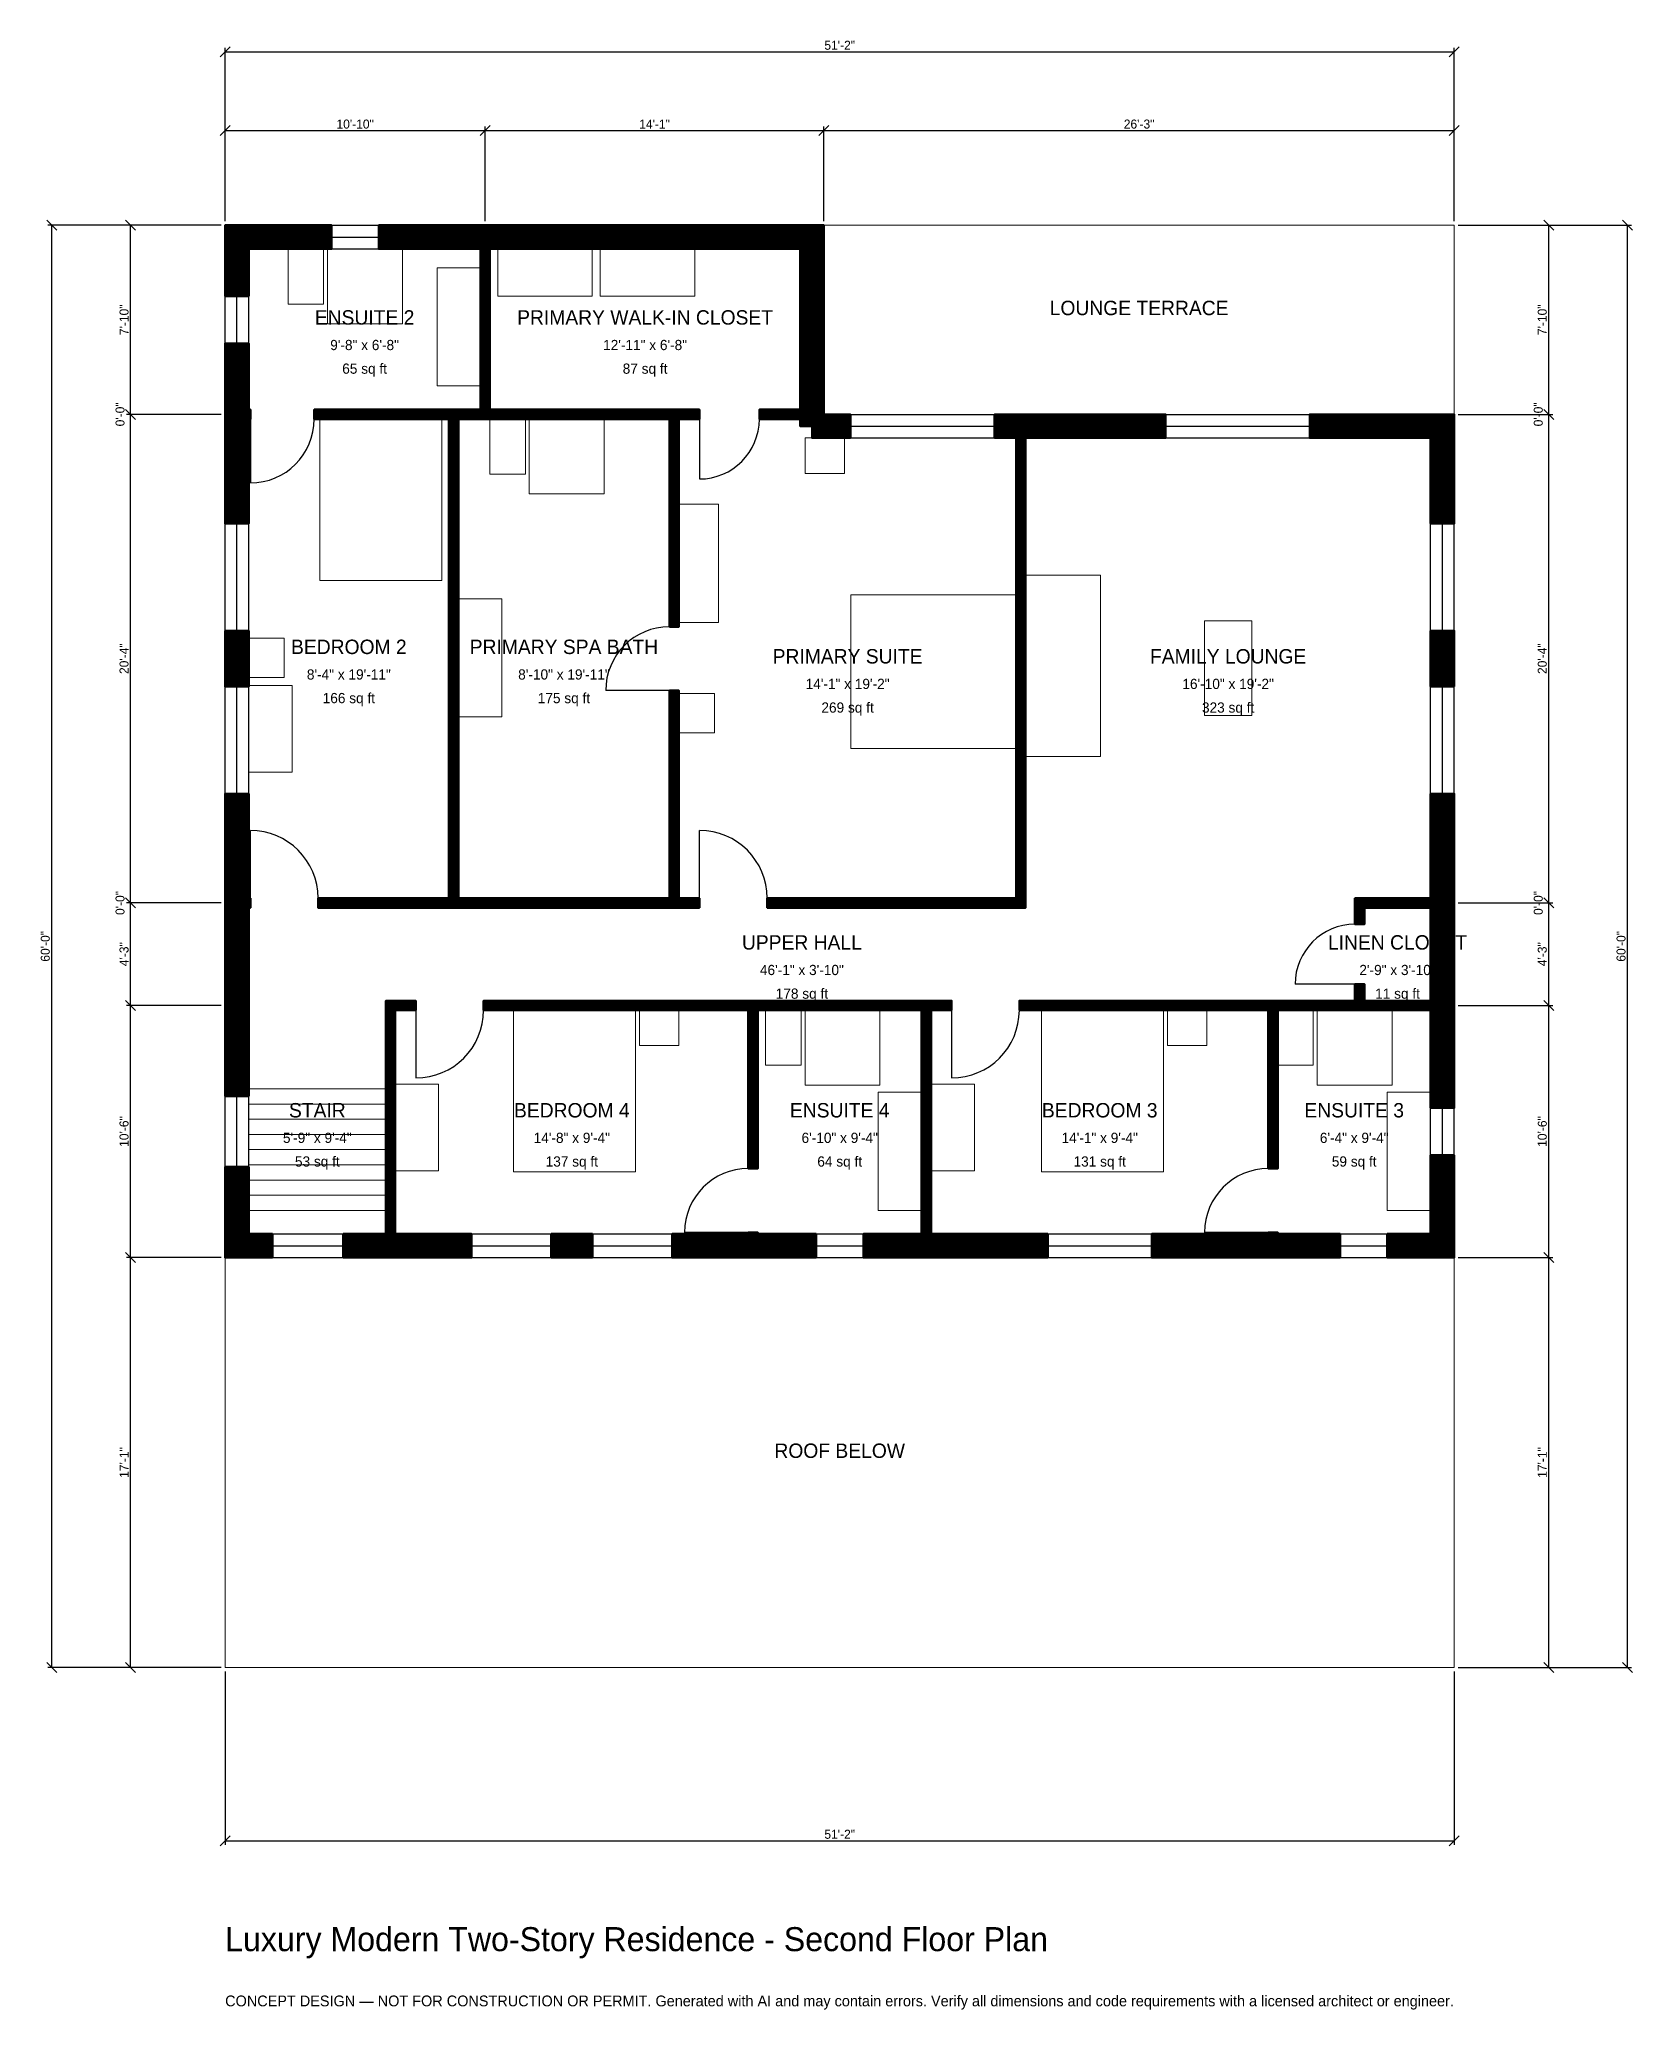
# Model space of a CAD drawing. Header units: inches. Extents: x -93 to 703, y -171 to 813.
import ezdxf
from ezdxf.enums import TextEntityAlignment as Align

# ---------------------------------------------------------------- set-up
doc = ezdxf.new("R2010")
doc.units = ezdxf.units.IN
doc.header["$MEASUREMENT"] = 0
doc.linetypes.add('DASHED', pattern=[0.6, 0.5, -0.1])
for name, color, linetype, lineweight in [('A-ANNO-DIMS', 1, 'Continuous', 13), ('A-ANNO-TEXT', 7, 'Continuous', 18), ('A-AREA-IDEN', 7, 'Continuous', 18), ('A-DOOR', 2, 'Continuous', 25), ('A-FLOR-FIXT', 9, 'Continuous', 13), ('A-FLOR-STRS', 3, 'Continuous', 18), ('A-FURN', 9, 'Continuous', 13), ('A-GLAZ', 4, 'Continuous', 25), ('A-SITE-PAVE', 8, 'Continuous', 13), ('A-WALL', 7, 'Continuous', 50), ('A-WALL-PATT', 8, 'Continuous', 13)]:
    doc.layers.add(name, color=color, linetype=linetype, lineweight=lineweight)
doc.dimstyles.new('PLAN', dxfattribs={"dimtxt": 4.5, "dimasz": 3, "dimexe": 2, "dimexo": 2, "dimgap": 1, "dimtad": 1, "dimdec": 0, "dimlunit": 4, "dimtsz": 2.5, "dimcen": 2.5, "dimclrd": 1, "dimclre": 1, "dimazin": 3, "dimtfac": 1, "dimtmove": 0, "dimatfit": 3})

msp = doc.modelspace()

# ---------------------------------------------------------------- hatches: boundary and pattern name
at = {"layer": 'A-WALL-PATT'}
h = msp.add_hatch(dxfattribs=at)
h.set_pattern_fill('ANSI31', color=8, scale=0.8)
h.paths.add_polyline_path([(261.4173, 204.7244), (261.4173, 204.7244), (257.874, 204.7244), (223.294, 204.7244), (223.294, 216.5354), (257.874, 216.5354), (261.4173, 216.5354), (261.4173, 217.3228), (266.1417, 217.3228), (266.1417, 216.5354), (269.685, 216.5354), (295.2756, 216.5354), (295.2756, 204.7244), (269.685, 204.7244), (266.1417, 204.7244), (266.1417, 204.7244), (261.4173, 204.7244)])
h.paths.add_polyline_path([(162.9265, 204.7244), (162.9265, 216.5354), (183.5302, 216.5354), (183.5302, 204.7244), (162.9265, 204.7244)])
h.paths.add_polyline_path([(88.5827, 204.7244), (85.0394, 204.7244), (85.0394, 204.7244), (80.315, 204.7244), (80.315, 204.7244), (76.7717, 204.7244), (59.0551, 204.7244), (59.0551, 216.5354), (76.7717, 216.5354), (80.315, 216.5354), (80.315, 328.3465), (80.315, 333.0709), (85.0394, 333.0709), (95.2756, 333.0709), (95.2756, 328.3465), (85.0394, 328.3465), (85.0394, 216.5354), (88.5827, 216.5354), (123.1627, 216.5354), (123.1627, 204.7244), (88.5827, 204.7244)])
h.paths.add_polyline_path([(11.811, 204.7244), (11.811, 204.7244), (0, 204.7244), (0, 204.7244), (0, 204.7244), (0, 216.5354), (0, 216.5354), (0, 250), (11.811, 250), (11.811, 216.5354), (23.622, 216.5354), (23.622, 204.7244), (11.811, 204.7244)])
h.paths.add_polyline_path([(0, 324.8031), (0, 336.6142), (0, 375.9843), (0, 379.5276), (0, 379.5276), (0, 384.252), (0, 384.252), (0, 387.7953), (0, 436.4829), (11.811, 436.4829), (11.811, 387.7953), (11.811, 384.252), (12.5984, 384.252), (12.5984, 379.5276), (11.811, 379.5276), (11.811, 375.9843), (11.811, 336.6142), (11.811, 324.8031), (11.811, 285.4331), (0, 285.4331), (0, 324.8031)])
h.paths.add_polyline_path([(0, 517.8478), (11.811, 517.8478), (11.811, 490.0262), (0, 490.0262), (0, 517.8478)])
h.paths.add_polyline_path([(0, 620.0787), (0, 623.622), (0, 623.622), (0, 628.3465), (0, 628.3465), (0, 631.8898), (0, 661.4173), (11.811, 661.4173), (11.811, 631.8898), (11.811, 628.3465), (12.5984, 628.3465), (12.5984, 623.622), (11.811, 623.622), (11.811, 620.0787), (11.811, 571.3911), (0, 571.3911), (0, 620.0787)])
h.paths.add_polyline_path([(0, 708.6614), (0, 708.6614), (0, 720.4724), (0, 720.4724), (0, 720.4725), (11.811, 720.4725), (11.811, 720.4724), (53.1496, 720.4724), (53.1496, 708.6614), (11.811, 708.6614), (11.811, 685.0394), (0, 685.0394), (0, 708.6614)])
h.paths.add_polyline_path([(124.0157, 720.4724), (127.5591, 720.4724), (127.5591, 720.4725), (132.2835, 720.4725), (132.2835, 720.4724), (135.8268, 720.4724), (287.4016, 720.4724), (287.4016, 720.4725), (299.2126, 720.4725), (299.2126, 720.4724), (299.2126, 720.4724), (299.2126, 708.6614), (299.2126, 708.6614), (299.2126, 628.3465), (299.2126, 628.3465), (299.2126, 625.9843), (301.5748, 625.9843), (301.5748, 625.9843), (312.4016, 625.9843), (312.4016, 614.1732), (293.3071, 614.1732), (293.3071, 620.0787), (287.4016, 620.0787), (287.4016, 623.622), (266.9291, 623.622), (266.9291, 628.3465), (287.4016, 628.3465), (287.4016, 708.6614), (135.8268, 708.6614), (132.2835, 708.6614), (132.2835, 628.3465), (222.0472, 628.3465), (222.0472, 628.3465), (226.7717, 628.3465), (237.0079, 628.3465), (237.0079, 623.622), (226.7717, 623.622), (226.7717, 519.8819), (222.0472, 519.8819), (222.0472, 623.622), (132.2835, 623.622), (127.5591, 623.622), (116.5354, 623.622), (116.5354, 384.252), (222.0472, 384.252), (222.0472, 487.9921), (226.7717, 487.9921), (226.7717, 384.252), (237.0079, 384.252), (237.0079, 379.5276), (226.7717, 379.5276), (226.7717, 379.5276), (222.0472, 379.5276), (222.0472, 379.5276), (116.5354, 379.5276), (116.5354, 379.5276), (111.811, 379.5276), (111.811, 379.5276), (46.4567, 379.5276), (46.4567, 384.252), (111.811, 384.252), (111.811, 623.622), (44.4882, 623.622), (44.4882, 628.3465), (111.811, 628.3465), (116.5354, 628.3465), (127.5591, 628.3465), (127.5591, 708.6614), (124.0157, 708.6614), (76.7717, 708.6614), (76.7717, 720.4724), (124.0157, 720.4724)])
h.paths.add_polyline_path([(391.7323, 625.9843), (395.2756, 625.9843), (395.2756, 625.9843), (400, 625.9843), (400, 625.9843), (403.5433, 625.9843), (469.8819, 625.9843), (469.8819, 614.1732), (403.5433, 614.1732), (400, 614.1732), (400, 384.252), (400, 379.5276), (400, 379.5276), (395.2756, 379.5276), (395.2756, 379.5276), (270.8661, 379.5276), (270.8661, 384.252), (395.2756, 384.252), (395.2756, 614.1732), (391.7323, 614.1732), (384.4488, 614.1732), (384.4488, 625.9843), (391.7323, 625.9843)])
h.paths.add_polyline_path([(602.3622, 625.9843), (602.3622, 625.9843), (614.1732, 625.9843), (614.1732, 625.9843), (614.1733, 625.9843), (614.1733, 614.1732), (614.1732, 614.1732), (614.1732, 571.3911), (602.3622, 571.3911), (602.3622, 614.1732), (541.9291, 614.1732), (541.9291, 625.9843), (602.3622, 625.9843)])
h.paths.add_polyline_path([(614.1732, 490.0262), (602.3622, 490.0262), (602.3622, 517.8478), (614.1732, 517.8478), (614.1732, 490.0262)])
h.paths.add_polyline_path([(614.1732, 387.7953), (614.1732, 384.252), (614.1733, 384.252), (614.1733, 379.5276), (614.1732, 379.5276), (614.1732, 375.9843), (614.1732, 336.6142), (614.1732, 336.6142), (614.1732, 333.0709), (614.1733, 333.0709), (614.1733, 328.3465), (614.1732, 328.3465), (614.1732, 279.5276), (602.3622, 279.5276), (602.3622, 324.8031), (602.3622, 324.8031), (602.3622, 328.3465), (569.2913, 328.3465), (564.5669, 328.3465), (525.9843, 328.3465), (525.9843, 249.2126), (521.2598, 249.2126), (521.2598, 328.3465), (396.8504, 328.3465), (396.8504, 333.0709), (521.2598, 333.0709), (525.9843, 333.0709), (564.5669, 333.0709), (564.5669, 341.3386), (569.2913, 341.3386), (569.2913, 333.0709), (602.3622, 333.0709), (602.3622, 375.9843), (602.3622, 379.5276), (569.2913, 379.5276), (569.2913, 371.2598), (564.5669, 371.2598), (564.5669, 379.5276), (564.5669, 384.252), (569.2913, 384.252), (602.3622, 384.252), (602.3622, 387.7953), (602.3622, 436.4829), (614.1732, 436.4829), (614.1732, 387.7953)])
h.paths.add_polyline_path([(614.1732, 216.5354), (614.1733, 216.5354), (614.1733, 204.7244), (614.1732, 204.7244), (614.1732, 204.7244), (602.3622, 204.7244), (602.3622, 204.7244), (580.7087, 204.7244), (580.7087, 216.5354), (602.3622, 216.5354), (602.3622, 255.9055), (614.1732, 255.9055), (614.1732, 216.5354)])
h.paths.add_polyline_path([(529.5276, 204.7244), (525.9843, 204.7244), (525.9843, 204.7244), (521.2598, 204.7244), (521.2598, 204.7244), (517.7165, 204.7244), (462.9921, 204.7244), (462.9921, 216.5354), (517.7165, 216.5354), (521.2598, 216.5354), (521.2598, 217.3228), (525.9843, 217.3228), (525.9843, 216.5354), (529.5276, 216.5354), (557.0866, 216.5354), (557.0866, 204.7244), (529.5276, 204.7244)])
h.paths.add_polyline_path([(356.2992, 204.7244), (352.7559, 204.7244), (352.7559, 204.7244), (348.0315, 204.7244), (348.0315, 204.7244), (344.4882, 204.7244), (318.8976, 204.7244), (318.8976, 216.5354), (344.4882, 216.5354), (348.0315, 216.5354), (348.0315, 328.3465), (266.1417, 328.3465), (266.1417, 249.2126), (261.4173, 249.2126), (261.4173, 328.3465), (129.1339, 328.3465), (129.1339, 333.0709), (261.4173, 333.0709), (261.4173, 333.0709), (266.1417, 333.0709), (348.0315, 333.0709), (352.7559, 333.0709), (362.9921, 333.0709), (362.9921, 328.3465), (352.7559, 328.3465), (352.7559, 216.5354), (356.2992, 216.5354), (411.0236, 216.5354), (411.0236, 204.7244), (356.2992, 204.7244)])

# ---------------------------------------------------------------- linework, layer by layer
at = {"layer": 'A-DOOR'}
for p, q in [((12.5984, 623.622), (12.5984, 591.7323)), ((237.0079, 623.622), (237.0079, 593.7008)), ((222.0472, 487.9921), (190.1575, 487.9921)), ((12.5984, 384.252), (12.5984, 418.1102)), ((237.0079, 384.252), (237.0079, 418.1102)), ((564.5669, 341.3386), (534.6457, 341.3386)), ((95.2756, 328.3465), (95.2756, 294.4882)), ((362.9921, 328.3465), (362.9921, 294.4882)), ((261.4173, 217.3228), (229.5276, 217.3228)), ((521.2598, 217.3228), (489.3701, 217.3228))]:
    msp.add_line(p, q, dxfattribs=at)
for centre, radius, start, end in [((12.5984, 623.622), 31.8898, 270, 360), ((237.0079, 623.622), 29.9213, 270, 360), ((222.0472, 487.9921), 31.8898, 90, 180), ((12.5984, 384.252), 33.8583, 0, 90), ((237.0079, 384.252), 33.8583, 0, 90), ((564.5669, 341.3386), 29.9213, 90, 180), ((95.2756, 328.3465), 33.8583, 270, 360), ((362.9921, 328.3465), 33.8583, 270, 360), ((261.4173, 217.3228), 31.8898, 90, 180), ((521.2598, 217.3228), 31.8898, 90, 180)]:
    msp.add_arc(centre, radius, start, end, dxfattribs=at)
at = {"layer": 'A-FLOR-FIXT'}
for points in [[(31.4961, 681.1024), (49.2126, 681.1024), (49.2126, 708.6614), (31.4961, 708.6614)], [(51.1811, 671.2598), (88.5827, 671.2598), (88.5827, 708.6614), (51.1811, 708.6614)], [(105.9055, 640.1575), (127.5591, 640.1575), (127.5591, 699.2126), (105.9055, 699.2126)], [(132.2835, 596.063), (150, 596.063), (150, 623.622), (132.2835, 623.622)], [(151.9685, 586.2205), (189.3701, 586.2205), (189.3701, 623.622), (151.9685, 623.622)], [(116.5354, 474.8031), (138.189, 474.8031), (138.189, 533.8583), (116.5354, 533.8583)], [(270.0787, 300.7874), (287.7953, 300.7874), (287.7953, 328.3465), (270.0787, 328.3465)], [(289.7638, 290.9449), (327.1654, 290.9449), (327.1654, 328.3465), (289.7638, 328.3465)], [(525.9843, 300.7874), (543.7008, 300.7874), (543.7008, 328.3465), (525.9843, 328.3465)], [(545.6693, 290.9449), (583.0709, 290.9449), (583.0709, 328.3465), (545.6693, 328.3465)], [(326.378, 228.3465), (348.0315, 228.3465), (348.0315, 287.4016), (326.378, 287.4016)], [(580.7087, 228.3465), (602.3622, 228.3465), (602.3622, 287.4016), (580.7087, 287.4016)]]:
    msp.add_lwpolyline(points, close=True, dxfattribs=at)
at = {"layer": 'A-FLOR-STRS'}
for p, q in [((11.811, 288.9764), (80.315, 288.9764)), ((11.811, 281.3976), (80.315, 281.3976)), ((11.811, 273.8189), (80.315, 273.8189)), ((11.811, 266.2402), (80.315, 266.2402)), ((11.811, 258.6614), (80.315, 258.6614)), ((11.811, 251.0827), (80.315, 251.0827)), ((11.811, 243.5039), (80.315, 243.5039)), ((11.811, 235.9252), (80.315, 235.9252)), ((11.811, 228.3465), (80.315, 228.3465))]:
    msp.add_line(p, q, dxfattribs=at)
at = {"layer": 'A-FURN'}
for points in [[(136.2205, 685.0394), (183.4646, 685.0394), (183.4646, 708.6614), (136.2205, 708.6614)], [(187.4016, 685.0394), (234.6457, 685.0394), (234.6457, 708.6614), (187.4016, 708.6614)], [(47.2441, 542.9134), (108.2677, 542.9134), (108.2677, 623.622), (47.2441, 623.622)], [(289.7638, 596.4567), (309.4488, 596.4567), (309.4488, 614.1732), (289.7638, 614.1732)], [(226.7717, 522.0472), (246.4567, 522.0472), (246.4567, 581.1024), (226.7717, 581.1024)], [(400, 455.1181), (437.4016, 455.1181), (437.4016, 545.6693), (400, 545.6693)], [(312.5984, 459.0551), (395.2756, 459.0551), (395.2756, 535.8268), (312.5984, 535.8268)], [(489.3701, 475.5906), (512.9921, 475.5906), (512.9921, 522.8346), (489.3701, 522.8346)], [(11.811, 494.4882), (29.5276, 494.4882), (29.5276, 514.1732), (11.811, 514.1732)], [(11.811, 447.2441), (33.4646, 447.2441), (33.4646, 490.5512), (11.811, 490.5512)], [(226.7717, 466.9291), (244.4882, 466.9291), (244.4882, 486.6142), (226.7717, 486.6142)], [(144.0945, 247.6378), (205.1181, 247.6378), (205.1181, 328.3465), (144.0945, 328.3465)], [(207.0866, 310.6299), (226.7717, 310.6299), (226.7717, 328.3465), (207.0866, 328.3465)], [(407.874, 247.6378), (468.8976, 247.6378), (468.8976, 328.3465), (407.874, 328.3465)], [(470.8661, 310.6299), (490.5512, 310.6299), (490.5512, 328.3465), (470.8661, 328.3465)], [(85.0394, 248.0315), (106.6929, 248.0315), (106.6929, 291.3386), (85.0394, 291.3386)], [(352.7559, 248.0315), (374.4094, 248.0315), (374.4094, 291.3386), (352.7559, 291.3386)]]:
    msp.add_lwpolyline(points, close=True, dxfattribs=at)
at = {"layer": 'A-GLAZ'}
for p, q in [((53.1496, 720.4724), (76.7717, 720.4724)), ((53.1496, 714.5669), (76.7717, 714.5669)), ((53.1496, 708.6614), (76.7717, 708.6614)), ((0, 661.4173), (0, 685.0394)), ((5.9055, 661.4173), (5.9055, 685.0394)), ((11.811, 661.4173), (11.811, 685.0394)), ((312.4016, 625.9843), (384.4488, 625.9843)), ((312.4016, 620.0787), (384.4488, 620.0787)), ((469.8819, 625.9843), (541.9291, 625.9843)), ((469.8819, 620.0787), (541.9291, 620.0787)), ((312.4016, 614.1732), (384.4488, 614.1732)), ((469.8819, 614.1732), (541.9291, 614.1732)), ((0, 517.8478), (0, 571.3911)), ((5.9055, 517.8478), (5.9055, 571.3911)), ((11.811, 517.8478), (11.811, 571.3911)), ((602.3622, 517.8478), (602.3622, 571.3911)), ((608.2677, 517.8478), (608.2677, 571.3911)), ((614.1732, 517.8478), (614.1732, 571.3911)), ((0, 436.4829), (0, 490.0262)), ((5.9055, 436.4829), (5.9055, 490.0262)), ((11.811, 436.4829), (11.811, 490.0262)), ((602.3622, 436.4829), (602.3622, 490.0262)), ((608.2677, 436.4829), (608.2677, 490.0262)), ((614.1732, 436.4829), (614.1732, 490.0262)), ((0, 250), (0, 285.4331)), ((5.9055, 250), (5.9055, 285.4331)), ((11.811, 250), (11.811, 285.4331)), ((602.3622, 255.9055), (602.3622, 279.5276)), ((608.2677, 255.9055), (608.2677, 279.5276)), ((614.1732, 255.9055), (614.1732, 279.5276)), ((23.622, 216.5354), (59.0551, 216.5354)), ((123.1627, 216.5354), (162.9265, 216.5354)), ((183.5302, 216.5354), (223.294, 216.5354)), ((295.2756, 216.5354), (318.8976, 216.5354)), ((411.0236, 216.5354), (462.9921, 216.5354)), ((557.0866, 216.5354), (580.7087, 216.5354)), ((23.622, 210.6299), (59.0551, 210.6299)), ((123.1627, 210.6299), (162.9265, 210.6299)), ((183.5302, 210.6299), (223.294, 210.6299)), ((295.2756, 210.6299), (318.8976, 210.6299)), ((411.0236, 210.6299), (462.9921, 210.6299)), ((557.0866, 210.6299), (580.7087, 210.6299)), ((23.622, 204.7244), (59.0551, 204.7244)), ((123.1627, 204.7244), (162.9265, 204.7244)), ((183.5302, 204.7244), (223.294, 204.7244)), ((295.2756, 204.7244), (318.8976, 204.7244)), ((411.0236, 204.7244), (462.9921, 204.7244)), ((557.0866, 204.7244), (580.7087, 204.7244))]:
    msp.add_line(p, q, dxfattribs=at)
at = {"layer": 'A-SITE-PAVE', "linetype": 'DASHED'}
for points in [[(299.2126, 625.9843), (614.1732, 625.9843), (614.1732, 720.4724), (299.2126, 720.4724)], [(0, 0), (614.1732, 0), (614.1732, 204.7244), (0, 204.7244)]]:
    msp.add_lwpolyline(points, close=True, dxfattribs=at)
at = {"layer": 'A-WALL'}
for points in [[(0, 708.6614), (0, 708.6614), (0, 720.4724), (0, 720.4724), (0, 720.4725), (11.811, 720.4725), (11.811, 720.4724), (53.1496, 720.4724), (53.1496, 708.6614), (11.811, 708.6614), (11.811, 685.0394), (0, 685.0394), (0, 708.6614)], [(124.0157, 720.4724), (127.5591, 720.4724), (127.5591, 720.4725), (132.2835, 720.4725), (132.2835, 720.4724), (135.8268, 720.4724), (287.4016, 720.4724), (287.4016, 720.4725), (299.2126, 720.4725), (299.2126, 720.4724), (299.2126, 720.4724), (299.2126, 708.6614), (299.2126, 708.6614), (299.2126, 628.3465), (299.2126, 628.3465), (299.2126, 625.9843), (301.5748, 625.9843), (301.5748, 625.9843), (312.4016, 625.9843), (312.4016, 614.1732), (293.3071, 614.1732), (293.3071, 620.0787), (287.4016, 620.0787), (287.4016, 623.622), (266.9291, 623.622), (266.9291, 628.3465), (287.4016, 628.3465), (287.4016, 708.6614), (135.8268, 708.6614), (132.2835, 708.6614), (132.2835, 628.3465), (222.0472, 628.3465), (222.0472, 628.3465), (226.7717, 628.3465), (237.0079, 628.3465), (237.0079, 623.622), (226.7717, 623.622), (226.7717, 519.8819), (222.0472, 519.8819), (222.0472, 623.622), (132.2835, 623.622), (127.5591, 623.622), (116.5354, 623.622), (116.5354, 384.252), (222.0472, 384.252), (222.0472, 487.9921), (226.7717, 487.9921), (226.7717, 384.252), (237.0079, 384.252), (237.0079, 379.5276), (226.7717, 379.5276), (226.7717, 379.5276), (222.0472, 379.5276), (222.0472, 379.5276), (116.5354, 379.5276), (116.5354, 379.5276), (111.811, 379.5276), (111.811, 379.5276), (46.4567, 379.5276), (46.4567, 384.252), (111.811, 384.252), (111.811, 623.622), (44.4882, 623.622), (44.4882, 628.3465), (111.811, 628.3465), (116.5354, 628.3465), (127.5591, 628.3465), (127.5591, 708.6614), (124.0157, 708.6614), (76.7717, 708.6614), (76.7717, 720.4724), (124.0157, 720.4724)], [(0, 620.0787), (0, 623.622), (0, 623.622), (0, 628.3465), (0, 628.3465), (0, 631.8898), (0, 661.4173), (11.811, 661.4173), (11.811, 631.8898), (11.811, 628.3465), (12.5984, 628.3465), (12.5984, 623.622), (11.811, 623.622), (11.811, 620.0787), (11.811, 571.3911), (0, 571.3911), (0, 620.0787)], [(391.7323, 625.9843), (395.2756, 625.9843), (395.2756, 625.9843), (400, 625.9843), (400, 625.9843), (403.5433, 625.9843), (469.8819, 625.9843), (469.8819, 614.1732), (403.5433, 614.1732), (400, 614.1732), (400, 384.252), (400, 379.5276), (400, 379.5276), (395.2756, 379.5276), (395.2756, 379.5276), (270.8661, 379.5276), (270.8661, 384.252), (395.2756, 384.252), (395.2756, 614.1732), (391.7323, 614.1732), (384.4488, 614.1732), (384.4488, 625.9843), (391.7323, 625.9843)], [(602.3622, 625.9843), (602.3622, 625.9843), (614.1732, 625.9843), (614.1732, 625.9843), (614.1733, 625.9843), (614.1733, 614.1732), (614.1732, 614.1732), (614.1732, 571.3911), (602.3622, 571.3911), (602.3622, 614.1732), (541.9291, 614.1732), (541.9291, 625.9843), (602.3622, 625.9843)], [(0, 517.8478), (11.811, 517.8478), (11.811, 490.0262), (0, 490.0262), (0, 517.8478)], [(614.1732, 490.0262), (602.3622, 490.0262), (602.3622, 517.8478), (614.1732, 517.8478), (614.1732, 490.0262)], [(0, 324.8031), (0, 336.6142), (0, 375.9843), (0, 379.5276), (0, 379.5276), (0, 384.252), (0, 384.252), (0, 387.7953), (0, 436.4829), (11.811, 436.4829), (11.811, 387.7953), (11.811, 384.252), (12.5984, 384.252), (12.5984, 379.5276), (11.811, 379.5276), (11.811, 375.9843), (11.811, 336.6142), (11.811, 324.8031), (11.811, 285.4331), (0, 285.4331), (0, 324.8031)], [(614.1732, 387.7953), (614.1732, 384.252), (614.1733, 384.252), (614.1733, 379.5276), (614.1732, 379.5276), (614.1732, 375.9843), (614.1732, 336.6142), (614.1732, 336.6142), (614.1732, 333.0709), (614.1733, 333.0709), (614.1733, 328.3465), (614.1732, 328.3465), (614.1732, 279.5276), (602.3622, 279.5276), (602.3622, 324.8031), (602.3622, 324.8031), (602.3622, 328.3465), (569.2913, 328.3465), (564.5669, 328.3465), (525.9843, 328.3465), (525.9843, 249.2126), (521.2598, 249.2126), (521.2598, 328.3465), (396.8504, 328.3465), (396.8504, 333.0709), (521.2598, 333.0709), (525.9843, 333.0709), (564.5669, 333.0709), (564.5669, 341.3386), (569.2913, 341.3386), (569.2913, 333.0709), (602.3622, 333.0709), (602.3622, 375.9843), (602.3622, 379.5276), (569.2913, 379.5276), (569.2913, 371.2598), (564.5669, 371.2598), (564.5669, 379.5276), (564.5669, 384.252), (569.2913, 384.252), (602.3622, 384.252), (602.3622, 387.7953), (602.3622, 436.4829), (614.1732, 436.4829), (614.1732, 387.7953)], [(88.5827, 204.7244), (85.0394, 204.7244), (85.0394, 204.7244), (80.315, 204.7244), (80.315, 204.7244), (76.7717, 204.7244), (59.0551, 204.7244), (59.0551, 216.5354), (76.7717, 216.5354), (80.315, 216.5354), (80.315, 328.3465), (80.315, 333.0709), (85.0394, 333.0709), (95.2756, 333.0709), (95.2756, 328.3465), (85.0394, 328.3465), (85.0394, 216.5354), (88.5827, 216.5354), (123.1627, 216.5354), (123.1627, 204.7244), (88.5827, 204.7244)], [(356.2992, 204.7244), (352.7559, 204.7244), (352.7559, 204.7244), (348.0315, 204.7244), (348.0315, 204.7244), (344.4882, 204.7244), (318.8976, 204.7244), (318.8976, 216.5354), (344.4882, 216.5354), (348.0315, 216.5354), (348.0315, 328.3465), (266.1417, 328.3465), (266.1417, 249.2126), (261.4173, 249.2126), (261.4173, 328.3465), (129.1339, 328.3465), (129.1339, 333.0709), (261.4173, 333.0709), (261.4173, 333.0709), (266.1417, 333.0709), (348.0315, 333.0709), (352.7559, 333.0709), (362.9921, 333.0709), (362.9921, 328.3465), (352.7559, 328.3465), (352.7559, 216.5354), (356.2992, 216.5354), (411.0236, 216.5354), (411.0236, 204.7244), (356.2992, 204.7244)], [(614.1732, 216.5354), (614.1733, 216.5354), (614.1733, 204.7244), (614.1732, 204.7244), (614.1732, 204.7244), (602.3622, 204.7244), (602.3622, 204.7244), (580.7087, 204.7244), (580.7087, 216.5354), (602.3622, 216.5354), (602.3622, 255.9055), (614.1732, 255.9055), (614.1732, 216.5354)], [(11.811, 204.7244), (11.811, 204.7244), (0, 204.7244), (0, 204.7244), (0, 204.7244), (0, 216.5354), (0, 216.5354), (0, 250), (11.811, 250), (11.811, 216.5354), (23.622, 216.5354), (23.622, 204.7244), (11.811, 204.7244)], [(162.9265, 204.7244), (162.9265, 216.5354), (183.5302, 216.5354), (183.5302, 204.7244), (162.9265, 204.7244)], [(261.4173, 204.7244), (261.4173, 204.7244), (257.874, 204.7244), (223.294, 204.7244), (223.294, 216.5354), (257.874, 216.5354), (261.4173, 216.5354), (261.4173, 217.3228), (266.1417, 217.3228), (266.1417, 216.5354), (269.685, 216.5354), (295.2756, 216.5354), (295.2756, 204.7244), (269.685, 204.7244), (266.1417, 204.7244), (266.1417, 204.7244), (261.4173, 204.7244)], [(529.5276, 204.7244), (525.9843, 204.7244), (525.9843, 204.7244), (521.2598, 204.7244), (521.2598, 204.7244), (517.7165, 204.7244), (462.9921, 204.7244), (462.9921, 216.5354), (517.7165, 216.5354), (521.2598, 216.5354), (521.2598, 217.3228), (525.9843, 217.3228), (525.9843, 216.5354), (529.5276, 216.5354), (557.0866, 216.5354), (557.0866, 204.7244), (529.5276, 204.7244)]]:
    msp.add_lwpolyline(points, close=True, dxfattribs=at)

# ---------------------------------------------------------------- texts
at = {"layer": 'A-ANNO-TEXT'}
for s, height, p in [('Luxury Modern Two-Story Residence - Second Floor Plan', 12, (0, -141.7323)), ('CONCEPT DESIGN — NOT FOR CONSTRUCTION OR PERMIT. Generated with AI and may contain errors. Verify all dimensions and code requirements with a licensed architect or engineer.', 5.4, (0, -169.2913))]:
    msp.add_text(s, height=height, dxfattribs=at).set_placement(p)
at = {"layer": 'A-AREA-IDEN'}
for s, height, p in [('LOUNGE TERRACE', 7.2, (456.6929, 679.1339)), ('ENSUITE 2', 7.2, (69.685, 674.4094)), ('PRIMARY WALK-IN CLOSET', 7.2, (209.8425, 674.4094)), ('9\'-8" x 6\'-8"', 5.1, (69.685, 660.6299)), ('12\'-11" x 6\'-8"', 5.1, (209.8425, 660.6299)), ('65 sq ft', 5.1, (69.685, 648.8189)), ('87 sq ft', 5.1, (209.8425, 648.8189)), ('BEDROOM 2', 7.2, (61.811, 509.8425)), ('PRIMARY SPA BATH', 7.2, (169.2913, 509.8425)), ('PRIMARY SUITE', 7.2, (311.0236, 505.1181)), ('FAMILY LOUNGE', 7.2, (501.1811, 505.1181)), ('8\'-4" x 19\'-11"', 5.1, (61.811, 496.063)), ('8\'-10" x 19\'-11"', 5.1, (169.2913, 496.063)), ('14\'-1" x 19\'-2"', 5.1, (311.0236, 491.3386)), ('16\'-10" x 19\'-2"', 5.1, (501.1811, 491.3386)), ('166 sq ft', 5.1, (61.811, 484.252)), ('175 sq ft', 5.1, (169.2913, 484.252)), ('269 sq ft', 5.1, (311.0236, 479.5276)), ('323 sq ft', 5.1, (501.1811, 479.5276)), ('UPPER HALL', 7.2, (288.189, 362.2047)), ('LINEN CLOSET', 7.2, (585.8268, 362.2047)), ('46\'-1" x 3\'-10"', 5.1, (288.189, 348.4252)), ('2\'-9" x 3\'-10"', 5.1, (585.8268, 348.4252)), ('178 sq ft', 5.1, (288.189, 336.6142)), ('11 sq ft', 5.1, (585.8268, 336.6142)), ('STAIR', 7.2, (46.063, 278.3465)), ('BEDROOM 4', 7.2, (173.2283, 278.3465)), ('ENSUITE 4', 7.2, (307.0866, 278.3465)), ('BEDROOM 3', 7.2, (437.0079, 278.3465)), ('ENSUITE 3', 7.2, (564.1732, 278.3465)), ('5\'-9" x 9\'-4"', 5.1, (46.063, 264.5669)), ('14\'-8" x 9\'-4"', 5.1, (173.2283, 264.5669)), ('6\'-10" x 9\'-4"', 5.1, (307.0866, 264.5669)), ('14\'-1" x 9\'-4"', 5.1, (437.0079, 264.5669)), ('6\'-4" x 9\'-4"', 5.1, (564.1732, 264.5669)), ('53 sq ft', 5.1, (46.063, 252.7559)), ('137 sq ft', 5.1, (173.2283, 252.7559)), ('64 sq ft', 5.1, (307.0866, 252.7559)), ('131 sq ft', 5.1, (437.0079, 252.7559)), ('59 sq ft', 5.1, (564.1732, 252.7559)), ('ROOF BELOW', 7.2, (307.0866, 108.2677))]:
    msp.add_text(s, height=height, dxfattribs=at).set_placement(p, align=Align.MIDDLE_CENTER)

# ---------------------------------------------------------------- dimensions: what is measured, and where the dimension line sits
at = {"layer": 'A-ANNO-DIMS'}
for base, p1, p2, text in [((0, 807.0866), (0, 720.4724), (614.1732, 720.4724), '51\'-2"'), ((0, 767.7165), (0, 720.4724), (129.9213, 720.4724), '10\'-10"'), ((129.9213, 767.7165), (129.9213, 720.4724), (299.2126, 720.4724), '14\'-1"'), ((299.2126, 767.7165), (299.2126, 720.4724), (614.1732, 720.4724), '26\'-3"'), ((0, -86.6142), (0, 0), (614.1732, 0), '51\'-2"')]:
    msp.add_linear_dim(base=base, p1=p1, p2=p2, text=text, dimstyle='PLAN', dxfattribs=at).render()
for base, p1, p2, text in [((-86.6142, 0), (0, 0), (0, 720.4724), '60\'-0"'), ((-47.2441, 625.9843), (0, 625.9843), (0, 720.4724), '7\'-10"'), ((661.4173, 625.9843), (614.1732, 625.9843), (614.1732, 720.4724), '7\'-10"'), ((700.7874, 0), (614.1732, 0), (614.1732, 720.4724), '60\'-0"'), ((-47.2441, 625.9843), (0, 625.9843), (0, 625.9843), '0\'-0"'), ((661.4173, 625.9843), (614.1732, 625.9843), (614.1732, 625.9843), '0\'-0"'), ((-47.2441, 381.8898), (0, 381.8898), (0, 625.9843), '20\'-4"'), ((661.4173, 381.8898), (614.1732, 381.8898), (614.1732, 625.9843), '20\'-4"'), ((-47.2441, 381.8898), (0, 381.8898), (0, 381.8898), '0\'-0"'), ((-47.2441, 330.7087), (0, 330.7087), (0, 381.8898), '4\'-3"'), ((661.4173, 381.8898), (614.1732, 381.8898), (614.1732, 381.8898), '0\'-0"'), ((661.4173, 330.7087), (614.1732, 330.7087), (614.1732, 381.8898), '4\'-3"'), ((-47.2441, 204.7244), (0, 204.7244), (0, 330.7087), '10\'-6"'), ((661.4173, 204.7244), (614.1732, 204.7244), (614.1732, 330.7087), '10\'-6"'), ((-47.2441, 0), (0, 0), (0, 204.7244), '17\'-1"'), ((661.4173, 0), (614.1732, 0), (614.1732, 204.7244), '17\'-1"')]:
    msp.add_linear_dim(base=base, p1=p1, p2=p2, angle=90, text=text, dimstyle='PLAN', dxfattribs=at).render()

doc.saveas('drawing.dxf')
